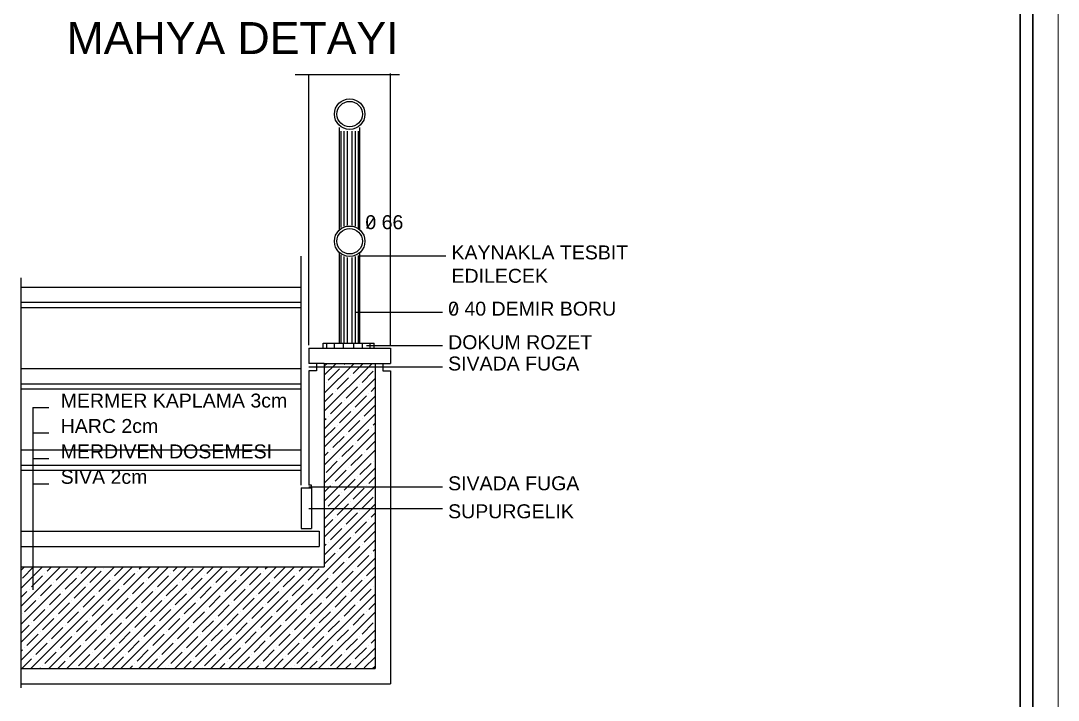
# Model space of a CAD drawing. Extents: x 775040 to 808375, y 4159409 to 4163651.
# Drawn here: x 807560 to 808375, y 4160174 to 4160708 of the extents above; entities that cross this region are included whole.
import ezdxf

# ---------------------------------------------------------------- set-up
doc = ezdxf.new("R2010")
doc.units = 0
doc.header["$MEASUREMENT"] = 0
doc.linetypes.add('DUZ', pattern=[500, 500])
doc.layers.get('0').update_dxf_attribs({"linetype": 'DUZ'})
for name, color, linetype in [('3', 3, 'Continuous'), ('4', 2, 'Continuous'), ('tarama', 8, 'Continuous'), ('YAZI', 3, 'Continuous')]:
    doc.layers.add(name, color=color, linetype=linetype)
doc.layers.add('KALIN', color=30, linetype='Continuous', lineweight=18)
doc.layers.add('Z_antet', color=31, linetype='Continuous', lineweight=30)
doc.styles.add('LEVENT', font='arial.ttf', dxfattribs={"height": 10})

# ---------------------------------------------------------------- blocks, each defined once
blk = doc.blocks.new('*X999')
at = {"color": 0}
for p, q in [((-321294.84, 36628.47), (-321271.34, 36651.97)), ((-321294.84, 36642.61), (-321285.48, 36651.97)), ((-321294.84, 36614.33), (-321257.2, 36651.97)), ((-321294.84, 36649.68), (-321292.55, 36651.97)), ((-321279.27, 36651.11), (-321278.41, 36651.97)), ((-321272.2, 36644.04), (-321264.27, 36651.97)), ((-321291.64, 36638.74), (-321282.8, 36647.58)), ((-321281.04, 36649.34), (-321281.04, 36649.34)), ((-321273.97, 36642.27), (-321273.97, 36642.27)), ((-321265.13, 36636.97), (-321256.29, 36645.81)), ((-321294.84, 36600.18), (-321254.84, 36640.18)), ((-321293.41, 36636.97), (-321293.41, 36636.97)), ((-321284.57, 36631.67), (-321275.73, 36640.51)), ((-321277.5, 36624.6), (-321268.66, 36633.43)), ((-321266.89, 36635.2), (-321266.89, 36635.2)), ((-321294.84, 36621.4), (-321288.11, 36628.13)), ((-321294.84, 36586.04), (-321254.84, 36626.04)), ((-321286.34, 36629.9), (-321286.34, 36629.9)), ((-321270.43, 36617.52), (-321261.59, 36626.36)), ((-321259.82, 36628.13), (-321259.82, 36628.13)), ((-321258.06, 36629.9), (-321254.84, 36633.11)), ((-321289.88, 36612.22), (-321281.04, 36621.06)), ((-321279.27, 36622.83), (-321279.27, 36622.83)), ((-321263.36, 36610.45), (-321254.84, 36618.97)), ((-321294.84, 36571.9), (-321254.84, 36611.9)), ((-321291.64, 36610.45), (-321291.64, 36610.45)), ((-321282.8, 36605.15), (-321273.97, 36613.99)), ((-321272.2, 36615.76), (-321272.2, 36615.76)), ((-321294.84, 36607.26), (-321293.41, 36608.69)), ((-321294.84, 36593.11), (-321286.34, 36601.61)), ((-321284.57, 36603.38), (-321284.57, 36603.38)), ((-321275.73, 36598.08), (-321266.89, 36606.92)), ((-321265.13, 36608.69), (-321265.13, 36608.69)), ((-321258.06, 36601.61), (-321258.06, 36601.61)), ((-321256.29, 36603.38), (-321254.84, 36604.83)), ((-321294.84, 36557.76), (-321254.84, 36597.76)), ((-321288.11, 36585.7), (-321279.27, 36594.54)), ((-321277.5, 36596.31), (-321277.5, 36596.31)), ((-321268.66, 36591.01), (-321259.82, 36599.85)), ((-321281.04, 36578.63), (-321272.2, 36587.47)), ((-321270.43, 36589.24), (-321270.43, 36589.24)), ((-321261.59, 36583.94), (-321254.84, 36590.69)), ((-321294.84, 36543.62), (-321254.84, 36583.62)), ((-321294.84, 36578.97), (-321291.64, 36582.17)), ((-321289.88, 36583.94), (-321289.88, 36583.94)), ((-321282.8, 36576.87), (-321282.8, 36576.87)), ((-321273.97, 36571.56), (-321265.13, 36580.4)), ((-321263.36, 36582.17), (-321263.36, 36582.17)), ((-321294.84, 36529.47), (-321254.84, 36569.47)), ((-321293.41, 36566.26), (-321284.57, 36575.1)), ((-321275.73, 36569.79), (-321275.73, 36569.79)), ((-321266.89, 36564.49), (-321258.06, 36573.33)), ((-321256.29, 36575.1), (-321256.29, 36575.1)), ((-321286.34, 36559.19), (-321277.5, 36568.03)), ((-321279.27, 36552.12), (-321270.43, 36560.96)), ((-321268.66, 36562.72), (-321268.66, 36562.72)), ((-321259.82, 36557.42), (-321254.84, 36562.4)), ((-321294.84, 36550.69), (-321289.88, 36555.65)), ((-321294.84, 36515.33), (-321254.84, 36555.33)), ((-321288.11, 36557.42), (-321288.11, 36557.42)), ((-321272.2, 36545.05), (-321263.36, 36553.89)), ((-321261.59, 36555.65), (-321261.59, 36555.65)), ((-321291.64, 36539.74), (-321282.8, 36548.58)), ((-321281.04, 36550.35), (-321281.04, 36550.35)), ((-321265.13, 36537.98), (-321256.29, 36546.81)), ((-321294.84, 36501.19), (-321254.84, 36541.19)), ((-321293.41, 36537.98), (-321293.41, 36537.98)), ((-321284.57, 36532.67), (-321275.73, 36541.51)), ((-321273.97, 36543.28), (-321273.97, 36543.28)), ((-321266.89, 36536.21), (-321266.89, 36536.21)), ((-321294.84, 36522.4), (-321288.11, 36529.14)), ((-321286.34, 36530.9), (-321286.34, 36530.9)), ((-321277.5, 36525.6), (-321268.66, 36534.44)), ((-321270.43, 36518.53), (-321261.59, 36527.37)), ((-321259.82, 36529.14), (-321259.82, 36529.14)), ((-321258.06, 36530.9), (-321254.84, 36534.12)), ((-321369.92, 36411.97), (-321254.84, 36527.05)), ((-321289.88, 36513.23), (-321281.04, 36522.07)), ((-321279.27, 36523.83), (-321279.27, 36523.83)), ((-321263.36, 36511.46), (-321254.84, 36519.98)), ((-321355.78, 36411.97), (-321254.84, 36512.91)), ((-321291.64, 36511.46), (-321291.64, 36511.46)), ((-321282.8, 36506.16), (-321273.97, 36514.99)), ((-321272.2, 36516.76), (-321272.2, 36516.76)), ((-321294.84, 36508.26), (-321293.41, 36509.69)), ((-321284.57, 36504.39), (-321284.57, 36504.39)), ((-321275.73, 36499.08), (-321266.89, 36507.92)), ((-321265.13, 36509.69), (-321265.13, 36509.69)), ((-321256.29, 36504.39), (-321254.84, 36505.83)), ((-321341.63, 36411.97), (-321254.84, 36498.76)), ((-321294.84, 36494.12), (-321286.34, 36502.62)), ((-321288.11, 36486.71), (-321279.27, 36495.55)), ((-321277.5, 36497.32), (-321277.5, 36497.32)), ((-321268.66, 36492.01), (-321259.82, 36500.85)), ((-321258.06, 36502.62), (-321258.06, 36502.62)), ((-321533.33, 36418.27), (-321459.62, 36491.97)), ((-321533.33, 36432.41), (-321473.77, 36491.97)), ((-321533.33, 36446.55), (-321487.91, 36491.97)), ((-321533.33, 36460.69), (-321502.05, 36491.97)), ((-321533.33, 36474.83), (-321516.19, 36491.97)), ((-321533.33, 36488.98), (-321530.33, 36491.97)), ((-321532.06, 36483.17), (-321523.26, 36491.97)), ((-321525.48, 36411.97), (-321445.48, 36491.97)), ((-321514.38, 36486.71), (-321514.38, 36486.71)), ((-321512.61, 36488.48), (-321509.12, 36491.97)), ((-321511.34, 36411.97), (-321431.34, 36491.97)), ((-321505.54, 36481.41), (-321496.7, 36490.25)), ((-321497.2, 36411.97), (-321417.2, 36491.97)), ((-321486.1, 36486.71), (-321480.84, 36491.97)), ((-321483.06, 36411.97), (-321403.06, 36491.97)), ((-321479.03, 36479.64), (-321470.19, 36488.48)), ((-321468.91, 36411.97), (-321388.91, 36491.97)), ((-321468.42, 36490.25), (-321468.42, 36490.25)), ((-321459.58, 36484.94), (-321452.55, 36491.97)), ((-321454.77, 36411.97), (-321374.77, 36491.97)), ((-321452.51, 36477.87), (-321443.67, 36486.71)), ((-321441.9, 36488.48), (-321441.9, 36488.48)), ((-321440.63, 36411.97), (-321360.63, 36491.97)), ((-321440.14, 36490.25), (-321438.41, 36491.97)), ((-321433.07, 36483.17), (-321424.27, 36491.97)), ((-321426.49, 36411.97), (-321346.49, 36491.97)), ((-321415.39, 36486.71), (-321415.39, 36486.71)), ((-321413.62, 36488.48), (-321410.13, 36491.97)), ((-321412.34, 36411.97), (-321332.34, 36491.97)), ((-321406.55, 36481.41), (-321397.71, 36490.25)), ((-321398.2, 36411.97), (-321318.2, 36491.97)), ((-321387.1, 36486.71), (-321381.84, 36491.97)), ((-321384.06, 36411.97), (-321304.06, 36491.97)), ((-321380.03, 36479.64), (-321371.19, 36488.48)), ((-321369.43, 36490.25), (-321369.43, 36490.25)), ((-321360.59, 36484.94), (-321353.56, 36491.97)), ((-321353.52, 36477.87), (-321344.68, 36486.71)), ((-321342.91, 36488.48), (-321342.91, 36488.48)), ((-321341.14, 36490.25), (-321339.42, 36491.97)), ((-321334.07, 36483.17), (-321325.27, 36491.97)), ((-321316.39, 36486.71), (-321316.39, 36486.71)), ((-321314.62, 36488.48), (-321311.13, 36491.97)), ((-321307.55, 36481.41), (-321298.71, 36490.25)), ((-321281.04, 36479.64), (-321272.2, 36488.48)), ((-321270.43, 36490.25), (-321270.43, 36490.25)), ((-321261.59, 36484.94), (-321254.84, 36491.69)), ((-321524.99, 36476.1), (-321516.15, 36484.94)), ((-321507.31, 36479.64), (-321507.31, 36479.64)), ((-321498.47, 36474.34), (-321489.63, 36483.17)), ((-321487.87, 36484.94), (-321487.87, 36484.94)), ((-321471.96, 36472.57), (-321463.12, 36481.41)), ((-321461.35, 36483.17), (-321461.35, 36483.17)), ((-321445.44, 36470.8), (-321436.6, 36479.64)), ((-321434.83, 36481.41), (-321434.83, 36481.41)), ((-321425.99, 36476.1), (-321417.16, 36484.94)), ((-321408.32, 36479.64), (-321408.32, 36479.64)), ((-321399.48, 36474.34), (-321390.64, 36483.17)), ((-321388.87, 36484.94), (-321388.87, 36484.94)), ((-321372.96, 36472.57), (-321364.12, 36481.41)), ((-321362.35, 36483.17), (-321362.35, 36483.17)), ((-321346.44, 36470.8), (-321337.61, 36479.64)), ((-321335.84, 36481.41), (-321335.84, 36481.41)), ((-321327.49, 36411.97), (-321254.84, 36484.62)), ((-321327, 36476.1), (-321318.16, 36484.94)), ((-321309.32, 36479.64), (-321309.32, 36479.64)), ((-321300.48, 36474.34), (-321291.64, 36483.17)), ((-321289.88, 36484.94), (-321289.88, 36484.94)), ((-321273.97, 36472.57), (-321265.13, 36481.41)), ((-321263.36, 36483.17), (-321263.36, 36483.17)), ((-321533.33, 36467.76), (-321528.52, 36472.57)), ((-321526.76, 36474.34), (-321526.76, 36474.34)), ((-321517.92, 36469.03), (-321509.08, 36477.87)), ((-321510.85, 36461.96), (-321502.01, 36470.8)), ((-321500.24, 36472.57), (-321500.24, 36472.57)), ((-321491.4, 36467.26), (-321482.56, 36476.1)), ((-321480.79, 36477.87), (-321480.79, 36477.87)), ((-321473.72, 36470.8), (-321473.72, 36470.8)), ((-321464.88, 36465.5), (-321456.05, 36474.34)), ((-321454.28, 36476.1), (-321454.28, 36476.1)), ((-321438.37, 36463.73), (-321429.53, 36472.57)), ((-321427.76, 36474.34), (-321427.76, 36474.34)), ((-321418.92, 36469.03), (-321410.08, 36477.87)), ((-321411.85, 36461.96), (-321403.01, 36470.8)), ((-321401.25, 36472.57), (-321401.25, 36472.57)), ((-321392.41, 36467.26), (-321383.57, 36476.1)), ((-321381.8, 36477.87), (-321381.8, 36477.87)), ((-321374.73, 36470.8), (-321374.73, 36470.8)), ((-321365.89, 36465.5), (-321357.05, 36474.34)), ((-321355.28, 36476.1), (-321355.28, 36476.1)), ((-321339.37, 36463.73), (-321330.53, 36472.57)), ((-321328.77, 36474.34), (-321328.77, 36474.34)), ((-321319.93, 36469.03), (-321311.09, 36477.87)), ((-321313.35, 36411.97), (-321254.84, 36470.48)), ((-321312.86, 36461.96), (-321304.02, 36470.8)), ((-321302.25, 36472.57), (-321302.25, 36472.57)), ((-321293.41, 36467.26), (-321284.57, 36476.1)), ((-321282.8, 36477.87), (-321282.8, 36477.87)), ((-321275.73, 36470.8), (-321275.73, 36470.8)), ((-321266.89, 36465.5), (-321258.06, 36474.34)), ((-321256.29, 36476.1), (-321256.29, 36476.1)), ((-321530.29, 36456.66), (-321521.45, 36465.5)), ((-321519.69, 36467.26), (-321519.69, 36467.26)), ((-321503.78, 36454.89), (-321494.94, 36463.73)), ((-321493.17, 36465.5), (-321493.17, 36465.5)), ((-321484.33, 36460.19), (-321475.49, 36469.03)), ((-321466.65, 36463.73), (-321466.65, 36463.73)), ((-321457.81, 36458.43), (-321448.97, 36467.26)), ((-321447.21, 36469.03), (-321447.21, 36469.03)), ((-321431.3, 36456.66), (-321422.46, 36465.5)), ((-321420.69, 36467.26), (-321420.69, 36467.26)), ((-321404.78, 36454.89), (-321395.94, 36463.73)), ((-321394.17, 36465.5), (-321394.17, 36465.5)), ((-321385.34, 36460.19), (-321376.5, 36469.03)), ((-321367.66, 36463.73), (-321367.66, 36463.73)), ((-321358.82, 36458.43), (-321349.98, 36467.26)), ((-321348.21, 36469.03), (-321348.21, 36469.03)), ((-321332.3, 36456.66), (-321323.46, 36465.5)), ((-321321.7, 36467.26), (-321321.7, 36467.26)), ((-321305.79, 36454.89), (-321296.95, 36463.73)), ((-321295.18, 36465.5), (-321295.18, 36465.5)), ((-321286.34, 36460.19), (-321277.5, 36469.03)), ((-321268.66, 36463.73), (-321268.66, 36463.73)), ((-321259.82, 36458.43), (-321254.84, 36463.41)), ((-321532.06, 36454.89), (-321532.06, 36454.89)), ((-321523.22, 36449.59), (-321514.38, 36458.43)), ((-321512.61, 36460.19), (-321512.61, 36460.19)), ((-321496.7, 36447.82), (-321487.87, 36456.66)), ((-321486.1, 36458.43), (-321486.1, 36458.43)), ((-321477.26, 36453.12), (-321468.42, 36461.96)), ((-321470.19, 36446.05), (-321461.35, 36454.89)), ((-321459.58, 36456.66), (-321459.58, 36456.66)), ((-321450.74, 36451.35), (-321441.9, 36460.19)), ((-321440.14, 36461.96), (-321440.14, 36461.96)), ((-321433.07, 36454.89), (-321433.07, 36454.89)), ((-321424.23, 36449.59), (-321415.39, 36458.43)), ((-321413.62, 36460.19), (-321413.62, 36460.19)), ((-321397.71, 36447.82), (-321388.87, 36456.66)), ((-321387.1, 36458.43), (-321387.1, 36458.43)), ((-321378.26, 36453.12), (-321369.43, 36461.96)), ((-321371.19, 36446.05), (-321362.35, 36454.89)), ((-321360.59, 36456.66), (-321360.59, 36456.66)), ((-321351.75, 36451.35), (-321342.91, 36460.19)), ((-321341.14, 36461.96), (-321341.14, 36461.96)), ((-321334.07, 36454.89), (-321334.07, 36454.89)), ((-321325.23, 36449.59), (-321316.39, 36458.43)), ((-321314.62, 36460.19), (-321314.62, 36460.19)), ((-321299.21, 36411.97), (-321254.84, 36456.34)), ((-321298.71, 36447.82), (-321289.88, 36456.66)), ((-321288.11, 36458.43), (-321288.11, 36458.43)), ((-321279.27, 36453.12), (-321270.43, 36461.96)), ((-321272.2, 36446.05), (-321263.36, 36454.89)), ((-321261.59, 36456.66), (-321261.59, 36456.66)), ((-321533.33, 36439.48), (-321526.76, 36446.05)), ((-321524.99, 36447.82), (-321524.99, 36447.82)), ((-321516.15, 36442.52), (-321507.31, 36451.35)), ((-321505.54, 36453.12), (-321505.54, 36453.12)), ((-321498.47, 36446.05), (-321498.47, 36446.05)), ((-321489.63, 36440.75), (-321480.79, 36449.59)), ((-321479.03, 36451.35), (-321479.03, 36451.35)), ((-321463.12, 36438.98), (-321454.28, 36447.82)), ((-321452.51, 36449.59), (-321452.51, 36449.59)), ((-321443.67, 36444.28), (-321434.83, 36453.12)), ((-321436.6, 36437.21), (-321427.76, 36446.05)), ((-321425.99, 36447.82), (-321425.99, 36447.82)), ((-321417.16, 36442.52), (-321408.32, 36451.35)), ((-321406.55, 36453.12), (-321406.55, 36453.12)), ((-321399.48, 36446.05), (-321399.48, 36446.05)), ((-321390.64, 36440.75), (-321381.8, 36449.59)), ((-321380.03, 36451.35), (-321380.03, 36451.35)), ((-321364.12, 36438.98), (-321355.28, 36447.82)), ((-321353.52, 36449.59), (-321353.52, 36449.59)), ((-321344.68, 36444.28), (-321335.84, 36453.12)), ((-321337.61, 36437.21), (-321328.77, 36446.05)), ((-321327, 36447.82), (-321327, 36447.82)), ((-321318.16, 36442.52), (-321309.32, 36451.35)), ((-321307.55, 36453.12), (-321307.55, 36453.12)), ((-321300.48, 36446.05), (-321300.48, 36446.05)), ((-321291.64, 36440.75), (-321282.8, 36449.59)), ((-321281.04, 36451.35), (-321281.04, 36451.35)), ((-321265.13, 36438.98), (-321256.29, 36447.82)), ((-321528.52, 36430.14), (-321519.69, 36438.98)), ((-321517.92, 36440.75), (-321517.92, 36440.75)), ((-321509.08, 36435.44), (-321500.24, 36444.28)), ((-321491.4, 36438.98), (-321491.4, 36438.98)), ((-321482.56, 36433.68), (-321473.72, 36442.52)), ((-321471.96, 36444.28), (-321471.96, 36444.28)), ((-321456.05, 36431.91), (-321447.21, 36440.75)), ((-321445.44, 36442.52), (-321445.44, 36442.52)), ((-321429.53, 36430.14), (-321420.69, 36438.98)), ((-321418.92, 36440.75), (-321418.92, 36440.75)), ((-321410.08, 36435.44), (-321401.25, 36444.28)), ((-321392.41, 36438.98), (-321392.41, 36438.98)), ((-321383.57, 36433.68), (-321374.73, 36442.52)), ((-321372.96, 36444.28), (-321372.96, 36444.28)), ((-321357.05, 36431.91), (-321348.21, 36440.75)), ((-321346.44, 36442.52), (-321346.44, 36442.52)), ((-321330.53, 36430.14), (-321321.7, 36438.98)), ((-321319.93, 36440.75), (-321319.93, 36440.75)), ((-321311.09, 36435.44), (-321302.25, 36444.28)), ((-321293.41, 36438.98), (-321293.41, 36438.98)), ((-321285.07, 36411.97), (-321254.84, 36442.19)), ((-321284.57, 36433.68), (-321275.73, 36442.52)), ((-321273.97, 36444.28), (-321273.97, 36444.28)), ((-321521.45, 36423.07), (-321512.61, 36431.91)), ((-321510.85, 36433.68), (-321510.85, 36433.68)), ((-321502.01, 36428.37), (-321493.17, 36437.21)), ((-321494.94, 36421.3), (-321486.1, 36430.14)), ((-321484.33, 36431.91), (-321484.33, 36431.91)), ((-321475.49, 36426.61), (-321466.65, 36435.44)), ((-321464.88, 36437.21), (-321464.88, 36437.21)), ((-321457.81, 36430.14), (-321457.81, 36430.14)), ((-321448.97, 36424.84), (-321440.14, 36433.68)), ((-321438.37, 36435.44), (-321438.37, 36435.44)), ((-321422.46, 36423.07), (-321413.62, 36431.91)), ((-321411.85, 36433.68), (-321411.85, 36433.68)), ((-321403.01, 36428.37), (-321394.17, 36437.21)), ((-321395.94, 36421.3), (-321387.1, 36430.14)), ((-321385.34, 36431.91), (-321385.34, 36431.91)), ((-321376.5, 36426.61), (-321367.66, 36435.44)), ((-321365.89, 36437.21), (-321365.89, 36437.21)), ((-321358.82, 36430.14), (-321358.82, 36430.14)), ((-321349.98, 36424.84), (-321341.14, 36433.68)), ((-321339.37, 36435.44), (-321339.37, 36435.44)), ((-321323.46, 36423.07), (-321314.62, 36431.91)), ((-321312.86, 36433.68), (-321312.86, 36433.68)), ((-321304.02, 36428.37), (-321295.18, 36437.21)), ((-321296.95, 36421.3), (-321288.11, 36430.14)), ((-321286.34, 36431.91), (-321286.34, 36431.91)), ((-321277.5, 36426.61), (-321268.66, 36435.44)), ((-321266.89, 36437.21), (-321266.89, 36437.21)), ((-321259.82, 36430.14), (-321259.82, 36430.14)), ((-321258.06, 36431.91), (-321254.84, 36435.12)), ((-321533.33, 36425.34), (-321532.06, 36426.61)), ((-321530.29, 36428.37), (-321530.29, 36428.37)), ((-321523.22, 36421.3), (-321523.22, 36421.3)), ((-321514.38, 36416), (-321505.54, 36424.84)), ((-321503.78, 36426.61), (-321503.78, 36426.61)), ((-321487.87, 36414.23), (-321479.03, 36423.07)), ((-321477.26, 36424.84), (-321477.26, 36424.84)), ((-321468.42, 36419.53), (-321459.58, 36428.37)), ((-321461.35, 36412.46), (-321452.51, 36421.3)), ((-321450.74, 36423.07), (-321450.74, 36423.07)), ((-321441.9, 36417.77), (-321433.07, 36426.61)), ((-321431.3, 36428.37), (-321431.3, 36428.37)), ((-321424.23, 36421.3), (-321424.23, 36421.3)), ((-321415.39, 36416), (-321406.55, 36424.84)), ((-321404.78, 36426.61), (-321404.78, 36426.61)), ((-321388.87, 36414.23), (-321380.03, 36423.07)), ((-321378.26, 36424.84), (-321378.26, 36424.84)), ((-321369.43, 36419.53), (-321360.59, 36428.37)), ((-321362.35, 36412.46), (-321353.52, 36421.3)), ((-321351.75, 36423.07), (-321351.75, 36423.07)), ((-321342.91, 36417.77), (-321334.07, 36426.61)), ((-321332.3, 36428.37), (-321332.3, 36428.37)), ((-321325.23, 36421.3), (-321325.23, 36421.3)), ((-321316.39, 36416), (-321307.55, 36424.84)), ((-321305.79, 36426.61), (-321305.79, 36426.61)), ((-321289.88, 36414.23), (-321281.04, 36423.07)), ((-321279.27, 36424.84), (-321279.27, 36424.84)), ((-321270.92, 36411.97), (-321254.84, 36428.05)), ((-321270.43, 36419.53), (-321261.59, 36428.37)), ((-321532.55, 36411.97), (-321524.99, 36419.53)), ((-321516.15, 36414.23), (-321516.15, 36414.23)), ((-321504.27, 36411.97), (-321498.47, 36417.77)), ((-321496.7, 36419.53), (-321496.7, 36419.53)), ((-321475.98, 36411.97), (-321471.96, 36416)), ((-321470.19, 36417.77), (-321470.19, 36417.77)), ((-321447.7, 36411.97), (-321445.44, 36414.23)), ((-321443.67, 36416), (-321443.67, 36416)), ((-321433.56, 36411.97), (-321425.99, 36419.53)), ((-321417.16, 36414.23), (-321417.16, 36414.23)), ((-321405.27, 36411.97), (-321399.48, 36417.77)), ((-321397.71, 36419.53), (-321397.71, 36419.53)), ((-321376.99, 36411.97), (-321372.96, 36416)), ((-321371.19, 36417.77), (-321371.19, 36417.77)), ((-321348.71, 36411.97), (-321346.44, 36414.23)), ((-321344.68, 36416), (-321344.68, 36416)), ((-321334.56, 36411.97), (-321327, 36419.53)), ((-321318.16, 36414.23), (-321318.16, 36414.23)), ((-321306.28, 36411.97), (-321300.48, 36417.77)), ((-321298.71, 36419.53), (-321298.71, 36419.53)), ((-321277.99, 36411.97), (-321273.97, 36416)), ((-321272.2, 36417.77), (-321272.2, 36417.77)), ((-321263.36, 36412.46), (-321254.84, 36420.98)), ((-321256.78, 36411.97), (-321254.84, 36413.91)), ((-321518.41, 36411.97), (-321517.92, 36412.46)), ((-321489.63, 36412.46), (-321489.63, 36412.46)), ((-321419.42, 36411.97), (-321418.92, 36412.46)), ((-321390.64, 36412.46), (-321390.64, 36412.46)), ((-321320.42, 36411.97), (-321319.93, 36412.46)), ((-321291.64, 36412.46), (-321291.64, 36412.46))]:
    blk.add_line(p, q, dxfattribs=at)

msp = doc.modelspace()

# ---------------------------------------------------------------- linework, layer by layer
at = {"layer": '3'}
for p, q in [((807775.67, 4160665.93), (807857.68, 4160665.93)), ((807786.55, 4160453.25), (807786.55, 4160665.66)), ((807850.55, 4160453.25), (807850.55, 4160666.81)), ((807810.55, 4160543.83), (807810.55, 4160624.44)), ((807811.77, 4160545.62), (807811.77, 4160621.39)), ((807814.13, 4160546.89), (807814.13, 4160621.39)), ((807816.76, 4160547.64), (807816.76, 4160621.39)), ((807820.42, 4160547.64), (807820.42, 4160621.39)), ((807823.05, 4160546.89), (807823.05, 4160621.39)), ((807825.41, 4160545.27), (807825.41, 4160621.39)), ((807826.55, 4160543.83), (807826.55, 4160624.44)), ((807810.55, 4160454.89), (807810.55, 4160525.94)), ((807811.77, 4160454.89), (807811.77, 4160524.28)), ((807825.41, 4160454.89), (807825.41, 4160523.64)), ((807826.55, 4160454.89), (807826.55, 4160525.94)), ((807780.55, 4160343.1), (807780.55, 4160523.11)), ((807814.13, 4160454.89), (807814.13, 4160522.89)), ((807816.76, 4160454.89), (807816.76, 4160522.02)), ((807820.42, 4160454.89), (807820.42, 4160522.02)), ((807823.05, 4160454.89), (807823.05, 4160522.89)), ((807560.06, 4160506.01), (807560.06, 4160183.79)), ((807560.06, 4160498.89), (807780.55, 4160498.89)), ((807560.06, 4160486.89), (807780.55, 4160486.89)), ((807560.06, 4160482.89), (807780.55, 4160482.89)), ((807786.55, 4160450.89), (807850.55, 4160450.89)), ((807786.55, 4160450.89), (807786.55, 4160438.89)), ((807797.7, 4160454.89), (807837.7, 4160454.89)), ((807797.7, 4160450.89), (807797.7, 4160454.89)), ((807800.7, 4160450.89), (807800.7, 4160454.89)), ((807806.7, 4160450.89), (807806.7, 4160454.89)), ((807813.7, 4160450.89), (807813.7, 4160454.89)), ((807821.7, 4160450.89), (807821.7, 4160454.89)), ((807828.7, 4160450.89), (807828.7, 4160454.89)), ((807834.7, 4160450.89), (807834.7, 4160454.89)), ((807837.7, 4160450.89), (807837.7, 4160454.89)), ((807850.55, 4160450.89), (807850.55, 4160438.89)), ((807560.06, 4160434.89), (807780.55, 4160434.89)), ((807798.55, 4160438.89), (807786.55, 4160438.89)), ((807792.55, 4160438.89), (807792.55, 4160432.89)), ((807798.55, 4160438.89), (807838.55, 4160438.89)), ((807798.55, 4160438.89), (807798.55, 4160278.89)), ((807838.55, 4160438.89), (807850.55, 4160438.89)), ((807838.55, 4160438.89), (807838.55, 4160198.89)), ((807844.55, 4160438.89), (807844.55, 4160432.89)), ((807786.55, 4160432.89), (807786.55, 4160342.99)), ((807792.55, 4160432.89), (807786.55, 4160432.89)), ((807844.55, 4160432.89), (807850.55, 4160432.89)), ((807850.55, 4160432.89), (807850.55, 4160186.89)), ((807560.06, 4160422.89), (807780.55, 4160422.89)), ((807560.06, 4160418.89), (807780.55, 4160418.89)), ((807560.06, 4160370.89), (807780.55, 4160370.89)), ((807560.06, 4160358.89), (807780.55, 4160358.89)), ((807560.06, 4160354.89), (807780.55, 4160354.89)), ((807780.55, 4160340.89), (807780.55, 4160308.89)), ((807780.55, 4160340.89), (807788.55, 4160340.89)), ((807788.55, 4160342.99), (807786.55, 4160342.99)), ((807788.55, 4160340.89), (807788.55, 4160342.99)), ((807788.55, 4160340.89), (807788.55, 4160308.89)), ((807560.06, 4160306.89), (807794.55, 4160306.89)), ((807780.55, 4160308.89), (807788.55, 4160308.89)), ((807794.55, 4160306.89), (807794.55, 4160294.89)), ((807560.06, 4160294.89), (807794.55, 4160294.89)), ((807560.06, 4160278.89), (807798.55, 4160278.89)), ((807560.06, 4160198.89), (807838.55, 4160198.89)), ((807560.06, 4160186.89), (807850.55, 4160186.89))]:
    msp.add_line(p, q, dxfattribs=at)
for centre, radius in [((807818.55, 4160634.89), 12), ((807818.55, 4160634.89), 10), ((807818.55, 4160534.89), 12), ((807818.55, 4160534.89), 10)]:
    msp.add_circle(centre, radius, dxfattribs=at)
at = {"layer": '4'}
msp.add_line((807569.57, 4160404.15), (807569.57, 4160260.75), dxfattribs=at)
at = {"layer": 'KALIN'}
for p, q in [((808375.4, 4159408.75), (808375.4, 4163288.75)), ((808375.4, 4163288.75), (808375.4, 4159408.75))]:
    msp.add_line(p, q, dxfattribs=at)
at = {"layer": 'YAZI'}
for p, q in [((807837.92, 4160553.92), (807831.9, 4160545.06)), ((807825.21, 4160523.46), (807894.1, 4160523.46)), ((807901.71, 4160485.72), (807898.26, 4160478.32)), ((807822.58, 4160479.21), (807891.47, 4160479.21)), ((807831.71, 4160452.83), (807891.47, 4160452.83)), ((807786.33, 4160436.07), (807891.47, 4160436.07)), ((807569.57, 4160404.15), (807582.22, 4160404.15)), ((807569.57, 4160384.15), (807582.22, 4160384.15)), ((807569.57, 4160364.15), (807582.22, 4160364.15)), ((807569.57, 4160344.15), (807582.22, 4160344.15)), ((807786.33, 4160341.88), (807891.47, 4160341.88)), ((807786.33, 4160324.7), (807891.47, 4160324.7))]:
    msp.add_line(p, q, dxfattribs=at)
at = {"layer": 'Z_antet'}
for p, q in [((808355.4, 4163268.75), (808355.4, 4159428.75)), ((808345.4, 4159438.75), (808345.4, 4163258.75))]:
    msp.add_line(p, q, dxfattribs=at)

# ---------------------------------------------------------------- block references
at = {"layer": 'tarama'}
msp.add_blockref('*X999', (1129093.39, 4123786.92), dxfattribs=at)

# ---------------------------------------------------------------- texts
at = {"layer": 'YAZI', "style": 'LEVENT'}
for s, height, p in [('MAHYA DETAYI', 25.088, (807596.05, 4160682.15)), ('0 66', 10.976, (807830.88, 4160544.39)), ('KAYNAKLA TESBIT', 10.976, (807898.56, 4160520.65)), ('EDILECEK', 10.976, (807898.56, 4160502.24)), ('0 40 DEMIR BORU', 10.976, (807895.93, 4160476.4)), ('DOKUM ROZET', 10.976, (807895.93, 4160450.02)), ('SIVADA FUGA', 10.976, (807895.93, 4160433.26)), ('MERMER KAPLAMA 3cm', 10.976, (807591.44, 4160404.15)), ('HARC 2cm', 10.976, (807591.44, 4160384.15)), ('MERDIVEN DOSEMESI', 10.976, (807591.44, 4160364.15)), ('SIVA 2cm', 10.976, (807591.44, 4160344.15)), ('SIVADA FUGA', 10.976, (807895.93, 4160339.07)), ('SUPURGELIK', 10.976, (807895.93, 4160317.06))]:
    msp.add_text(s, height=height, dxfattribs=at).set_placement(p)

doc.saveas('drawing.dxf')
